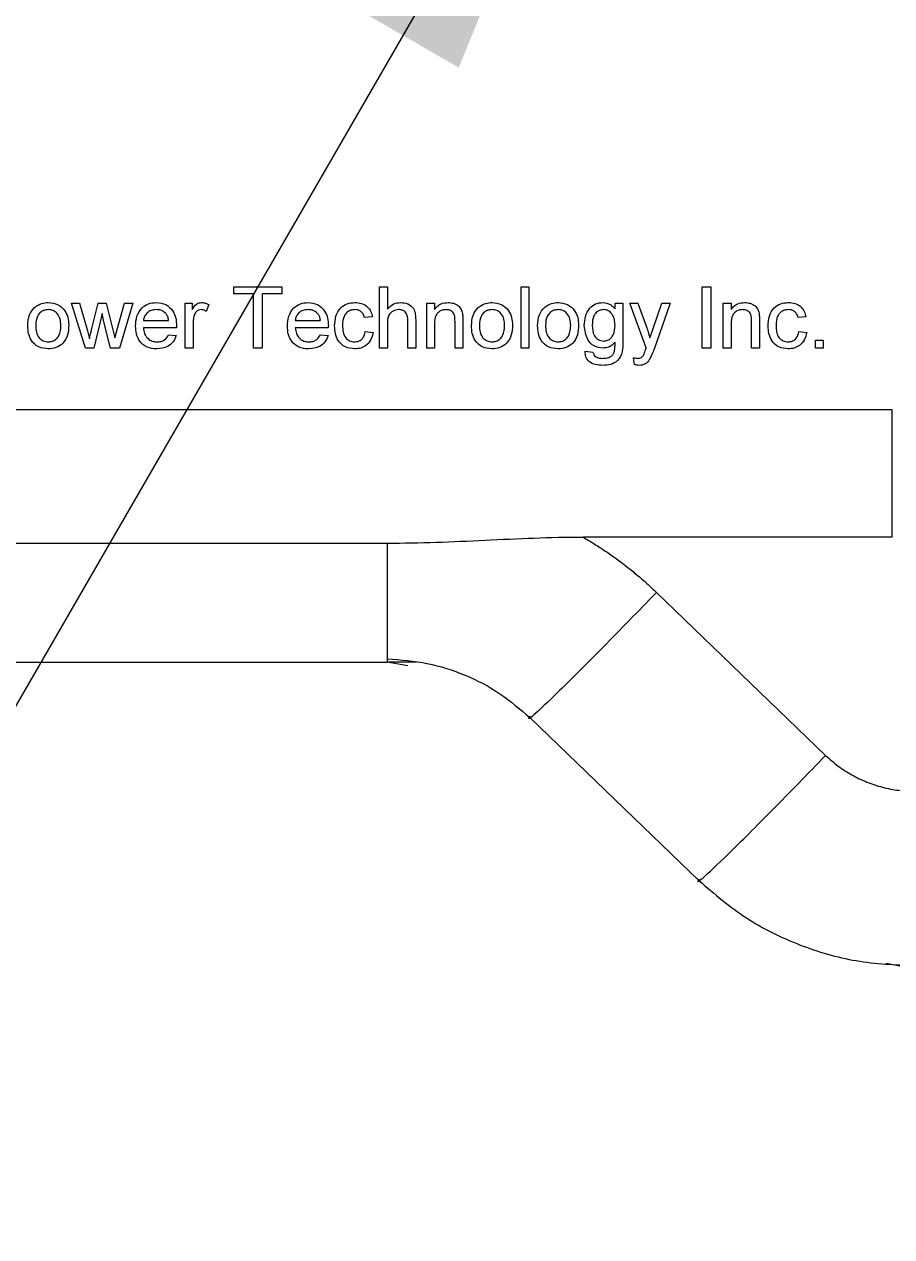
# Model space of a CAD drawing. Header units: inches. Extents: x 0.2 to 38.3, y 0.1 to 29.6.
# Drawn here: x 34.794 to 35.501, y 7.342 to 8.33 of the extents above; entities that cross this region are included whole.
import ezdxf

# ---------------------------------------------------------------- set-up
doc = ezdxf.new("R2010")
doc.units = ezdxf.units.IN
doc.header["$LTSCALE"] = 3.5
doc.header["$MEASUREMENT"] = 0
doc.styles.add('SLDTEXTSTYLE0', font='TXT', dxfattribs={"width": 0.75})
doc.dimstyles.new('SLDDIMSTYLE3', dxfattribs={"dimtxt": 0.401042, "dimasz": 0.385, "dimexe": 0, "dimexo": 0.0625, "dimgap": 0.10026, "dimtad": 0, "dimtih": 1, "dimtoh": 1, "dimrnd": 1e-09, "dimdsep": 46, "dimtxsty": 'SLDTEXTSTYLE0', "dimsah": 1, "dimcen": 0, "dimadec": 0, "dimazin": 2, "dimtfac": 1, "dimtofl": 0, "dimtmove": 0, "dimatfit": 3, "dimfxl": 1, "dimfrac": 2, "dimtolj": 1, "dimtzin": 12, "dimarcsym": 0})

# ---------------------------------------------------------------- blocks, each defined once
blk = doc.blocks.new('_D_6')
at = {"color": 7, "linetype": 'Continuous', "lineweight": 0}
for p, q in [((35.29545, 8.65462), (33.92974, 6.28916)), ((31.41773, 6.3404), (31.29575, 6.3404)), ((31.29575, 6.3404), (31.29575, 5.70319)), ((33.16078, 6.3404), (33.28276, 6.3404)), ((33.28276, 6.3404), (33.28276, 5.70319)), ((33.92974, 6.28916), (33.40474, 6.28916)), ((31.29575, 5.70319), (31.41773, 5.70319)), ((33.28276, 5.70319), (33.16078, 5.70319))]:
    blk.add_line(p, q, dxfattribs=at)
blk.add_solid([(35.29545, 8.65462), (35.05748, 8.34745), (35.14841, 8.29495)], dxfattribs=at)
at = {"color": 7, "linetype": 'Continuous', "lineweight": 0, "char_height": 0.401042, "attachment_point": 1, "style": 'SLDTEXTSTYLE0'}
for s, insert in [('0.28in', (31.85706, 6.9387)), ('%%c', (31.25171, 6.9387)), ('7.1mm', (31.41773, 6.22016))]:
    blk.add_mtext(s, dxfattribs=dict(at, insert=insert))

msp = doc.modelspace()

# ---------------------------------------------------------------- linework, layer by layer
at = {"color": 7, "linetype": 'Continuous', "lineweight": 15}
for p, q in [((34.96525, 8.1163), (35.00435, 8.1163)), ((34.96525, 8.11053), (34.96525, 8.1163)), ((35.00435, 8.1163), (35.00435, 8.11053)), ((35.08384, 8.1163), (35.09025, 8.1163)), ((35.08384, 8.0663), (35.08384, 8.1163)), ((35.09025, 8.1163), (35.09025, 8.09804)), ((35.19922, 8.1163), (35.20563, 8.1163)), ((35.19922, 8.0663), (35.19922, 8.1163)), ((35.20563, 8.1163), (35.20563, 8.0663)), ((35.34666, 8.1163), (35.35371, 8.1163)), ((35.34666, 8.0663), (35.34666, 8.1163)), ((35.35371, 8.1163), (35.35371, 8.0663)), ((34.98127, 8.11053), (34.96525, 8.11053)), ((34.98127, 8.0663), (34.98127, 8.11053)), ((34.98832, 8.11053), (34.98832, 8.0663)), ((35.00435, 8.11053), (34.98832, 8.11053)), ((34.83287, 8.10284), (34.83954, 8.10284)), ((34.84428, 8.0663), (34.83287, 8.10284)), ((34.83954, 8.10284), (34.84565, 8.08154)), ((34.84919, 8.08122), (34.8546, 8.10284)), ((34.85787, 8.0944), (34.85114, 8.0663)), ((34.8546, 8.10284), (34.86123, 8.10284)), ((34.85938, 8.0878), (34.85787, 8.0944)), ((34.86123, 8.10284), (34.86661, 8.08134)), ((34.87003, 8.08159), (34.87618, 8.10284)), ((34.88287, 8.10284), (34.87205, 8.0663)), ((34.87618, 8.10284), (34.88287, 8.10284)), ((34.9255, 8.10284), (34.93127, 8.10284)), ((34.9255, 8.0663), (34.9255, 8.10284)), ((34.93127, 8.10284), (34.93127, 8.09774)), ((34.94473, 8.10177), (34.94273, 8.09621)), ((35.1223, 8.10284), (35.12871, 8.10284)), ((35.1223, 8.0663), (35.1223, 8.10284)), ((35.12871, 8.10284), (35.12871, 8.09774)), ((35.27574, 8.10284), (35.28215, 8.10284)), ((35.27574, 8.09835), (35.27574, 8.10284)), ((35.28215, 8.10284), (35.28215, 8.0717)), ((35.28768, 8.10284), (35.29446, 8.10284)), ((35.30114, 8.06661), (35.28768, 8.10284)), ((35.29446, 8.10284), (35.30163, 8.08278)), ((35.30651, 8.08154), (35.31396, 8.10284)), ((35.32071, 8.10284), (35.30762, 8.06544)), ((35.31396, 8.10284), (35.32071, 8.10284)), ((35.36396, 8.10284), (35.37037, 8.10284)), ((35.36396, 8.0663), (35.36396, 8.10284)), ((35.37037, 8.10284), (35.37037, 8.09774)), ((34.8646, 8.0663), (34.85938, 8.0878)), ((34.89153, 8.08874), (34.91204, 8.08874)), ((34.93191, 8.08571), (34.93191, 8.0663)), ((35.01525, 8.08874), (35.03576, 8.08874)), ((35.07807, 8.09194), (35.07166, 8.0913)), ((35.09025, 8.0859), (35.09025, 8.0663)), ((35.10691, 8.0663), (35.10691, 8.08901)), ((35.11332, 8.08934), (35.11332, 8.0663)), ((35.12871, 8.08589), (35.12871, 8.0663)), ((35.14537, 8.0663), (35.14537, 8.08811)), ((35.15178, 8.08866), (35.15178, 8.0663)), ((35.37037, 8.08589), (35.37037, 8.0663)), ((35.38704, 8.0663), (35.38704, 8.08811)), ((35.39345, 8.08866), (35.39345, 8.0663)), ((35.43127, 8.09194), (35.42486, 8.0913)), ((34.84565, 8.08154), (34.8475, 8.0739)), ((34.86661, 8.08134), (34.86813, 8.07466)), ((34.86813, 8.07466), (34.87003, 8.08159)), ((34.91842, 8.08297), (34.89153, 8.08297)), ((34.91197, 8.0772), (34.91825, 8.07656)), ((35.04214, 8.08297), (35.01525, 8.08297)), ((35.03569, 8.0772), (35.04197, 8.07656)), ((35.0723, 8.07976), (35.07871, 8.07912)), ((35.4255, 8.07976), (35.43191, 8.07912)), ((34.85114, 8.0663), (34.84428, 8.0663)), ((34.87205, 8.0663), (34.8646, 8.0663)), ((34.93191, 8.0663), (34.9255, 8.0663)), ((34.98832, 8.0663), (34.98127, 8.0663)), ((35.09025, 8.0663), (35.08384, 8.0663)), ((35.11332, 8.0663), (35.10691, 8.0663)), ((35.12871, 8.0663), (35.1223, 8.0663)), ((35.15178, 8.0663), (35.14537, 8.0663)), ((35.20563, 8.0663), (35.19922, 8.0663)), ((35.35371, 8.0663), (35.34666, 8.0663)), ((35.37037, 8.0663), (35.36396, 8.0663)), ((35.39345, 8.0663), (35.38704, 8.0663)), ((35.43896, 8.07271), (35.44537, 8.07271)), ((35.43896, 8.0663), (35.43896, 8.07271)), ((35.44537, 8.0663), (35.43896, 8.0663)), ((35.44537, 8.07271), (35.44537, 8.0663)), ((35.25138, 8.06374), (35.25779, 8.06309)), ((35.29153, 8.05292), (35.29089, 8.05851)), ((27.8622, 8.0163), (35.5012, 8.0163)), ((35.5012, 8.0163), (35.5012, 7.91234)), ((28.27322, 7.90739), (35.09018, 7.90739)), ((35.5012, 7.91234), (35.24956, 7.91234)), ((35.30951, 7.8672), (35.44736, 7.73435)), ((28.27322, 7.8103), (35.09018, 7.8103)), ((35.09018, 7.81455), (35.09018, 7.8103)), ((35.10693, 7.80726), (35.09018, 7.8103)), ((35.11395, 7.8103), (35.09018, 7.8103)), ((35.20648, 7.76485), (35.34429, 7.63207))]:
    msp.add_line(p, q, dxfattribs=at)
at = {"color": 155, "linetype": 'Continuous', "lineweight": 15}
msp.add_line((35.4967, 7.56501), (35.52033, 7.5603), dxfattribs=at)
at = {"color": 7, "linetype": 'Continuous', "lineweight": 15}
for points, knots in [([(34.7973, 8.08457), (34.79744, 8.08771), (34.7977, 8.0933), (34.80124, 8.09758), (34.8028, 8.09946)], [0, 0, 0, 0, 0.560969, 1, 1, 1, 1]), ([(34.8028, 8.09946), (34.80469, 8.10078), (34.80808, 8.10313), (34.81218, 8.10337), (34.81398, 8.10348)], [0, 0, 0, 0, 0.559039, 1, 1, 1, 1]), ([(34.81398, 8.09771), (34.81281, 8.09761), (34.81046, 8.0974), (34.8074, 8.0955), (34.80416, 8.09144), (34.80389, 8.08741), (34.80371, 8.08459)], [0, 0, 0, 0, 0.187139, 0.374022, 0.561096, 1, 1, 1, 1]), ([(34.81398, 8.10348), (34.81661, 8.10319), (34.82186, 8.10262), (34.82757, 8.09749), (34.83031, 8.09125), (34.83052, 8.08714), (34.83063, 8.08508)], [0, 0, 0, 0, 0.279553, 0.558604, 0.778992, 1, 1, 1, 1]), ([(34.82422, 8.08478), (34.82414, 8.08652), (34.82399, 8.08999), (34.82173, 8.09442), (34.81809, 8.09726), (34.81535, 8.09756), (34.81398, 8.09771)], [0, 0, 0, 0, 0.281063, 0.560312, 0.780163, 1, 1, 1, 1]), ([(34.88512, 8.08426), (34.88528, 8.08697), (34.88559, 8.09237), (34.88964, 8.09904), (34.89563, 8.10294), (34.89988, 8.1033), (34.902, 8.10348)], [0, 0, 0, 0, 0.280748, 0.559776, 0.779669, 1, 1, 1, 1]), ([(34.90197, 8.09771), (34.90054, 8.09759), (34.89768, 8.09735), (34.89424, 8.09513), (34.89205, 8.09208), (34.8917, 8.08985), (34.89153, 8.08874)], [0, 0, 0, 0, 0.280178, 0.559717, 0.779639, 1, 1, 1, 1]), ([(34.90969, 8.09464), (34.90841, 8.09565), (34.90613, 8.09746), (34.90325, 8.09763), (34.90197, 8.09771)], [0, 0, 0, 0, 0.558494, 1, 1, 1, 1]), ([(34.902, 8.10348), (34.90466, 8.10317), (34.90996, 8.10256), (34.9156, 8.0972), (34.91813, 8.09083), (34.91835, 8.08668), (34.91845, 8.08461)], [0, 0, 0, 0, 0.279362, 0.558398, 0.778884, 1, 1, 1, 1]), ([(34.91204, 8.08874), (34.91187, 8.08996), (34.91158, 8.09213), (34.91026, 8.09388), (34.90969, 8.09464)], [0, 0, 0, 0, 0.5606812, 1, 1, 1, 1]), ([(34.93127, 8.09774), (34.93223, 8.09937), (34.93357, 8.10164), (34.93655, 8.10328), (34.938, 8.10341), (34.93873, 8.10348)], [0, 0, 0, 0, 0.559594, 0.779778, 1, 1, 1, 1]), ([(34.93848, 8.09771), (34.93775, 8.09762), (34.9363, 8.09744), (34.9341, 8.09584), (34.93336, 8.0941), (34.9329, 8.09303)], [0, 0, 0, 0, 0.2802912, 0.5608995, 1, 1, 1, 1]), ([(34.94273, 8.09621), (34.942, 8.09667), (34.94069, 8.0975), (34.93916, 8.09765), (34.93848, 8.09771)], [0, 0, 0, 0, 0.560114, 1, 1, 1, 1]), ([(34.93873, 8.10348), (34.93991, 8.10336), (34.94203, 8.10316), (34.94391, 8.10219), (34.94473, 8.10177)], [0, 0, 0, 0, 0.55955, 1, 1, 1, 1]), ([(35.00884, 8.08426), (35.00899, 8.08697), (35.00931, 8.09237), (35.01336, 8.09904), (35.01934, 8.10294), (35.02359, 8.1033), (35.02572, 8.10348)], [0, 0, 0, 0, 0.280748, 0.559776, 0.779669, 1, 1, 1, 1]), ([(35.02569, 8.09771), (35.02426, 8.09759), (35.0214, 8.09735), (35.01796, 8.09513), (35.01576, 8.09208), (35.01542, 8.08985), (35.01525, 8.08874)], [0, 0, 0, 0, 0.2801949, 0.5597319, 0.7796408, 1, 1, 1, 1]), ([(35.0334, 8.09464), (35.03213, 8.09565), (35.02985, 8.09746), (35.02697, 8.09763), (35.02569, 8.09771)], [0, 0, 0, 0, 0.558514, 1, 1, 1, 1]), ([(35.02572, 8.10348), (35.02837, 8.10317), (35.03368, 8.10256), (35.03932, 8.0972), (35.04185, 8.09083), (35.04206, 8.08668), (35.04217, 8.08461)], [0, 0, 0, 0, 0.279369, 0.558403, 0.778886, 1, 1, 1, 1]), ([(35.03576, 8.08874), (35.03559, 8.08996), (35.03529, 8.09213), (35.03398, 8.09388), (35.0334, 8.09464)], [0, 0, 0, 0, 0.5606674, 1, 1, 1, 1]), ([(35.0473, 8.08443), (35.04746, 8.08708), (35.04779, 8.09238), (35.05139, 8.09921), (35.05744, 8.10286), (35.06161, 8.10327), (35.06369, 8.10348)], [0, 0, 0, 0, 0.280836, 0.559675, 0.779577, 1, 1, 1, 1]), ([(35.06373, 8.09771), (35.06256, 8.09761), (35.06023, 8.09742), (35.05716, 8.09555), (35.05404, 8.09141), (35.05385, 8.08741), (35.05371, 8.0846)], [0, 0, 0, 0, 0.187089, 0.373876, 0.560731, 1, 1, 1, 1]), ([(35.06369, 8.10348), (35.06559, 8.10335), (35.06938, 8.10309), (35.07405, 8.10028), (35.07696, 8.09627), (35.0777, 8.09339), (35.07807, 8.09194)], [0, 0, 0, 0, 0.280272, 0.559439, 0.779532, 1, 1, 1, 1]), ([(35.07166, 8.0913), (35.07134, 8.09229), (35.0707, 8.09427), (35.06862, 8.0964), (35.06618, 8.09755), (35.06455, 8.09766), (35.06373, 8.09771)], [0, 0, 0, 0, 0.280207, 0.559478, 0.779639, 1, 1, 1, 1]), ([(35.09025, 8.09804), (35.09191, 8.09977), (35.09488, 8.10285), (35.0991, 8.10329), (35.10096, 8.10348)], [0, 0, 0, 0, 0.55934, 1, 1, 1, 1]), ([(35.09952, 8.09771), (35.09793, 8.09748), (35.09476, 8.09702), (35.09042, 8.09269), (35.09031, 8.08848), (35.09025, 8.0859)], [0, 0, 0, 0, 0.280204, 0.559322, 1, 1, 1, 1]), ([(35.10691, 8.08901), (35.10687, 8.09023), (35.10677, 8.09266), (35.10522, 8.09586), (35.1024, 8.09752), (35.10048, 8.09765), (35.09952, 8.09771)], [0, 0, 0, 0, 0.281224, 0.559776, 0.779374, 1, 1, 1, 1]), ([(35.10096, 8.10348), (35.10299, 8.10331), (35.10702, 8.10296), (35.11177, 8.0992), (35.11321, 8.09408), (35.11329, 8.09092), (35.11332, 8.08934)], [0, 0, 0, 0, 0.280319, 0.558342, 0.778554, 1, 1, 1, 1]), ([(35.12871, 8.09774), (35.12946, 8.09871), (35.13096, 8.10064), (35.13475, 8.10301), (35.13791, 8.1033), (35.13984, 8.10348)], [0, 0, 0, 0, 0.280562, 0.560809, 1, 1, 1, 1]), ([(35.13805, 8.09771), (35.13698, 8.09762), (35.13484, 8.09744), (35.13193, 8.0959), (35.12887, 8.09221), (35.12877, 8.0885), (35.12871, 8.08589)], [0, 0, 0, 0, 0.187263, 0.374361, 0.560538, 1, 1, 1, 1]), ([(35.14537, 8.08811), (35.14536, 8.08941), (35.14535, 8.09198), (35.14403, 8.09553), (35.1411, 8.09744), (35.13907, 8.09762), (35.13805, 8.09771)], [0, 0, 0, 0, 0.281679, 0.559781, 0.779589, 1, 1, 1, 1]), ([(35.13984, 8.10348), (35.14133, 8.10336), (35.14431, 8.10311), (35.14815, 8.10119), (35.15055, 8.09806), (35.15115, 8.09578), (35.15145, 8.09464)], [0, 0, 0, 0, 0.28022, 0.559972, 0.77964, 1, 1, 1, 1]), ([(35.15145, 8.09464), (35.15157, 8.09353), (35.15178, 8.09154), (35.15178, 8.08954), (35.15178, 8.08866)], [0, 0, 0, 0, 0.559792, 1, 1, 1, 1]), ([(35.15884, 8.08457), (35.15898, 8.08771), (35.15924, 8.0933), (35.16278, 8.09758), (35.16433, 8.09946)], [0, 0, 0, 0, 0.560962, 1, 1, 1, 1]), ([(35.16433, 8.09946), (35.16623, 8.10078), (35.16962, 8.10313), (35.17372, 8.10337), (35.17552, 8.10348)], [0, 0, 0, 0, 0.559039, 1, 1, 1, 1]), ([(35.17552, 8.09771), (35.17435, 8.09761), (35.172, 8.0974), (35.16894, 8.0955), (35.16569, 8.09144), (35.16543, 8.08741), (35.16525, 8.08459)], [0, 0, 0, 0, 0.1871382, 0.3740213, 0.5610945, 1, 1, 1, 1]), ([(35.17552, 8.10348), (35.17815, 8.10319), (35.1834, 8.10262), (35.18911, 8.09749), (35.19184, 8.09125), (35.19206, 8.08714), (35.19217, 8.08508)], [0, 0, 0, 0, 0.279554, 0.558598, 0.778991, 1, 1, 1, 1]), ([(35.18576, 8.08478), (35.18568, 8.08652), (35.18553, 8.08999), (35.18327, 8.09442), (35.17962, 8.09726), (35.17689, 8.09756), (35.17552, 8.09771)], [0, 0, 0, 0, 0.281062, 0.560313, 0.780178, 1, 1, 1, 1]), ([(35.21268, 8.08457), (35.21283, 8.08771), (35.21308, 8.0933), (35.21663, 8.09758), (35.21818, 8.09946)], [0, 0, 0, 0, 0.560962, 1, 1, 1, 1]), ([(35.21818, 8.09946), (35.22008, 8.10078), (35.22347, 8.10313), (35.22756, 8.10337), (35.22937, 8.10348)], [0, 0, 0, 0, 0.559016, 1, 1, 1, 1]), ([(35.22937, 8.09771), (35.22819, 8.09761), (35.22585, 8.0974), (35.22278, 8.0955), (35.21954, 8.09144), (35.21928, 8.08741), (35.21909, 8.08459)], [0, 0, 0, 0, 0.187136, 0.374031, 0.561102, 1, 1, 1, 1]), ([(35.22937, 8.10348), (35.232, 8.10319), (35.23725, 8.10262), (35.24296, 8.09749), (35.24569, 8.09125), (35.24591, 8.08714), (35.24602, 8.08508)], [0, 0, 0, 0, 0.279556, 0.558601, 0.77899, 1, 1, 1, 1]), ([(35.23961, 8.08478), (35.23953, 8.08652), (35.23937, 8.08999), (35.23712, 8.09442), (35.23347, 8.09726), (35.23074, 8.09756), (35.22937, 8.09771)], [0, 0, 0, 0, 0.281067, 0.560321, 0.780175, 1, 1, 1, 1]), ([(35.25074, 8.08468), (35.25093, 8.08719), (35.2513, 8.09221), (35.25445, 8.09868), (35.25972, 8.10286), (35.26369, 8.10327), (35.26568, 8.10348)], [0, 0, 0, 0, 0.280871, 0.560613, 0.78019, 1, 1, 1, 1]), ([(35.26634, 8.09771), (35.26525, 8.09759), (35.26306, 8.09735), (35.26036, 8.09536), (35.25754, 8.09147), (35.25731, 8.08774), (35.25715, 8.08512)], [0, 0, 0, 0, 0.186769, 0.373589, 0.560629, 1, 1, 1, 1]), ([(35.26568, 8.10348), (35.26791, 8.10317), (35.2719, 8.10263), (35.27456, 8.09966), (35.27574, 8.09835)], [0, 0, 0, 0, 0.5584138, 1, 1, 1, 1]), ([(35.27574, 8.08492), (35.27567, 8.08659), (35.27553, 8.08991), (35.27359, 8.09422), (35.27027, 8.09718), (35.26765, 8.09753), (35.26634, 8.09771)], [0, 0, 0, 0, 0.28113, 0.560577, 0.780624, 1, 1, 1, 1]), ([(35.37037, 8.09774), (35.37112, 8.09871), (35.37263, 8.10064), (35.37642, 8.10301), (35.37958, 8.1033), (35.3815, 8.10348)], [0, 0, 0, 0, 0.280562, 0.560809, 1, 1, 1, 1]), ([(35.37972, 8.09771), (35.37865, 8.09762), (35.3765, 8.09744), (35.3736, 8.0959), (35.37054, 8.09221), (35.37044, 8.0885), (35.37037, 8.08589)], [0, 0, 0, 0, 0.187263, 0.374361, 0.560538, 1, 1, 1, 1]), ([(35.38704, 8.08811), (35.38703, 8.08941), (35.38701, 8.09198), (35.3857, 8.09553), (35.38277, 8.09744), (35.38074, 8.09762), (35.37972, 8.09771)], [0, 0, 0, 0, 0.281679, 0.559781, 0.779589, 1, 1, 1, 1]), ([(35.3815, 8.10348), (35.38299, 8.10336), (35.38597, 8.10311), (35.38982, 8.10119), (35.39222, 8.09806), (35.39282, 8.09578), (35.39312, 8.09464)], [0, 0, 0, 0, 0.280219, 0.559969, 0.779635, 1, 1, 1, 1]), ([(35.39312, 8.09464), (35.39324, 8.09353), (35.39345, 8.09154), (35.39345, 8.08954), (35.39345, 8.08866)], [0, 0, 0, 0, 0.55979, 1, 1, 1, 1]), ([(35.4005, 8.08443), (35.40067, 8.08708), (35.40099, 8.09238), (35.4046, 8.09921), (35.41065, 8.10286), (35.41481, 8.10327), (35.4169, 8.10348)], [0, 0, 0, 0, 0.280839, 0.559681, 0.779575, 1, 1, 1, 1]), ([(35.41694, 8.09771), (35.41577, 8.09761), (35.41343, 8.09742), (35.41037, 8.09555), (35.40725, 8.09141), (35.40705, 8.08741), (35.40691, 8.0846)], [0, 0, 0, 0, 0.187088, 0.373889, 0.560733, 1, 1, 1, 1]), ([(35.4169, 8.10348), (35.4188, 8.10335), (35.42258, 8.10309), (35.42726, 8.10028), (35.43017, 8.09627), (35.4309, 8.09339), (35.43127, 8.09194)], [0, 0, 0, 0, 0.280271, 0.559437, 0.779537, 1, 1, 1, 1]), ([(35.42486, 8.0913), (35.42454, 8.09229), (35.4239, 8.09427), (35.42183, 8.0964), (35.41938, 8.09755), (35.41775, 8.09766), (35.41694, 8.09771)], [0, 0, 0, 0, 0.280215, 0.559493, 0.779659, 1, 1, 1, 1]), ([(34.81398, 8.06566), (34.8113, 8.06594), (34.80595, 8.06651), (34.80013, 8.07181), (34.7976, 8.07828), (34.7974, 8.08247), (34.7973, 8.08457)], [0, 0, 0, 0, 0.279617, 0.55837, 0.778858, 1, 1, 1, 1]), ([(34.80371, 8.08459), (34.80378, 8.08283), (34.80394, 8.07931), (34.80609, 8.07474), (34.80983, 8.07188), (34.8126, 8.07158), (34.81398, 8.07143)], [0, 0, 0, 0, 0.28113, 0.560391, 0.780156, 1, 1, 1, 1]), ([(34.83063, 8.08508), (34.83054, 8.08235), (34.83036, 8.07693), (34.82646, 8.07009), (34.82036, 8.0663), (34.81611, 8.06587), (34.81398, 8.06566)], [0, 0, 0, 0, 0.281032, 0.559509, 0.779599, 1, 1, 1, 1]), ([(34.81398, 8.07143), (34.81517, 8.07153), (34.81754, 8.07174), (34.8206, 8.07373), (34.82381, 8.07786), (34.82405, 8.08193), (34.82422, 8.08478)], [0, 0, 0, 0, 0.187046, 0.373952, 0.560987, 1, 1, 1, 1]), ([(34.91845, 8.08461), (34.91845, 8.0843), (34.91844, 8.08375), (34.91843, 8.08321), (34.91842, 8.08297)], [0, 0, 0, 0, 0.559997, 1, 1, 1, 1]), ([(34.9329, 8.09303), (34.93258, 8.09168), (34.932, 8.08927), (34.93194, 8.0868), (34.93191, 8.08571)], [0, 0, 0, 0, 0.559889, 1, 1, 1, 1]), ([(35.04217, 8.08461), (35.04216, 8.0843), (35.04216, 8.08375), (35.04214, 8.08321), (35.04214, 8.08297)], [0, 0, 0, 0, 0.559997, 1, 1, 1, 1]), ([(35.0637, 8.06566), (35.06105, 8.06594), (35.05574, 8.06649), (35.05006, 8.07182), (35.04759, 8.07821), (35.04739, 8.08235), (35.0473, 8.08443)], [0, 0, 0, 0, 0.279592, 0.558344, 0.778835, 1, 1, 1, 1]), ([(35.05371, 8.0846), (35.05377, 8.08286), (35.0539, 8.0794), (35.05571, 8.07476), (35.05938, 8.07185), (35.06211, 8.07157), (35.06348, 8.07143)], [0, 0, 0, 0, 0.281273, 0.560534, 0.780114, 1, 1, 1, 1]), ([(35.17552, 8.06566), (35.17284, 8.06594), (35.16748, 8.06651), (35.16166, 8.07181), (35.15914, 8.07828), (35.15894, 8.08247), (35.15884, 8.08457)], [0, 0, 0, 0, 0.279617, 0.55837, 0.778858, 1, 1, 1, 1]), ([(35.16525, 8.08459), (35.16532, 8.08283), (35.16548, 8.07931), (35.16763, 8.07474), (35.17136, 8.07188), (35.17414, 8.07158), (35.17552, 8.07143)], [0, 0, 0, 0, 0.28113, 0.560382, 0.780158, 1, 1, 1, 1]), ([(35.19217, 8.08508), (35.19208, 8.08235), (35.1919, 8.07693), (35.18799, 8.07009), (35.1819, 8.0663), (35.17765, 8.06587), (35.17552, 8.06566)], [0, 0, 0, 0, 0.281033, 0.559516, 0.779599, 1, 1, 1, 1]), ([(35.17552, 8.07143), (35.17671, 8.07153), (35.17908, 8.07174), (35.18214, 8.07373), (35.18535, 8.07786), (35.18559, 8.08193), (35.18576, 8.08478)], [0, 0, 0, 0, 0.187048, 0.373944, 0.560981, 1, 1, 1, 1]), ([(35.22937, 8.06566), (35.22669, 8.06594), (35.22133, 8.06651), (35.21551, 8.07181), (35.21299, 8.07828), (35.21278, 8.08247), (35.21268, 8.08457)], [0, 0, 0, 0, 0.279615, 0.558374, 0.77886, 1, 1, 1, 1]), ([(35.21909, 8.08459), (35.21917, 8.08283), (35.21932, 8.07931), (35.22148, 8.07474), (35.22521, 8.07188), (35.22798, 8.07158), (35.22937, 8.07143)], [0, 0, 0, 0, 0.28113, 0.560382, 0.780158, 1, 1, 1, 1]), ([(35.24602, 8.08508), (35.24593, 8.08235), (35.24575, 8.07693), (35.24184, 8.07009), (35.23575, 8.0663), (35.2315, 8.06587), (35.22937, 8.06566)], [0, 0, 0, 0, 0.281035, 0.559515, 0.779607, 1, 1, 1, 1]), ([(35.22937, 8.07143), (35.23056, 8.07153), (35.23293, 8.07174), (35.23598, 8.07373), (35.2392, 8.07786), (35.23944, 8.08193), (35.23961, 8.08478)], [0, 0, 0, 0, 0.1870335, 0.3739429, 0.5609805, 1, 1, 1, 1]), ([(35.26598, 8.0663), (35.26345, 8.0666), (35.2584, 8.06721), (35.25203, 8.07433), (35.25123, 8.08076), (35.25074, 8.08468)], [0, 0, 0, 0, 0.2801573, 0.5602121, 1, 1, 1, 1]), ([(35.25715, 8.08512), (35.25731, 8.08204), (35.25754, 8.07743), (35.2619, 8.07273), (35.26492, 8.07229), (35.26643, 8.07207)], [0, 0, 0, 0, 0.499991, 0.750201, 1, 1, 1, 1]), ([(35.26643, 8.07207), (35.26754, 8.07218), (35.26977, 8.07242), (35.2726, 8.07439), (35.27542, 8.07842), (35.27561, 8.08224), (35.27574, 8.08492)], [0, 0, 0, 0, 0.186757, 0.373468, 0.560352, 1, 1, 1, 1]), ([(35.41691, 8.06566), (35.41425, 8.06594), (35.40895, 8.06649), (35.40327, 8.07182), (35.40079, 8.07821), (35.4006, 8.08235), (35.4005, 8.08443)], [0, 0, 0, 0, 0.2795935, 0.5583384, 0.7788337, 1, 1, 1, 1]), ([(35.40691, 8.0846), (35.40698, 8.08286), (35.4071, 8.0794), (35.40892, 8.07476), (35.41258, 8.07185), (35.41532, 8.07157), (35.41669, 8.07143)], [0, 0, 0, 0, 0.281275, 0.560531, 0.780113, 1, 1, 1, 1]), ([(34.8475, 8.0739), (34.84781, 8.07527), (34.84838, 8.07771), (34.84894, 8.08015), (34.84919, 8.08122)], [0, 0, 0, 0, 0.5599955, 1, 1, 1, 1]), ([(34.90235, 8.06566), (34.89964, 8.0659), (34.89425, 8.06639), (34.88822, 8.07149), (34.88545, 8.07793), (34.88523, 8.08215), (34.88512, 8.08426)], [0, 0, 0, 0, 0.279953, 0.558664, 0.778996, 1, 1, 1, 1]), ([(34.89153, 8.08297), (34.89173, 8.08131), (34.89212, 8.07801), (34.8948, 8.07405), (34.89853, 8.07176), (34.90114, 8.07154), (34.90245, 8.07143)], [0, 0, 0, 0, 0.280634, 0.559696, 0.779661, 1, 1, 1, 1]), ([(34.91825, 8.07656), (34.91753, 8.07474), (34.91609, 8.0711), (34.9105, 8.06643), (34.90543, 8.06595), (34.90235, 8.06566)], [0, 0, 0, 0, 0.280617, 0.560838, 1, 1, 1, 1]), ([(34.90245, 8.07143), (34.90355, 8.07149), (34.90576, 8.07162), (34.90954, 8.0732), (34.91105, 8.07568), (34.91197, 8.0772)], [0, 0, 0, 0, 0.281284, 0.561913, 1, 1, 1, 1]), ([(35.02606, 8.06566), (35.02336, 8.0659), (35.01797, 8.06639), (35.01193, 8.07149), (35.00917, 8.07793), (35.00895, 8.08215), (35.00884, 8.08426)], [0, 0, 0, 0, 0.279946, 0.558659, 0.778993, 1, 1, 1, 1]), ([(35.01525, 8.08297), (35.01544, 8.08131), (35.01584, 8.07801), (35.01852, 8.07405), (35.02225, 8.07176), (35.02486, 8.07154), (35.02616, 8.07143)], [0, 0, 0, 0, 0.280633, 0.559684, 0.779662, 1, 1, 1, 1]), ([(35.04197, 8.07656), (35.04125, 8.07474), (35.03981, 8.0711), (35.03421, 8.06643), (35.02915, 8.06595), (35.02606, 8.06566)], [0, 0, 0, 0, 0.280609, 0.560827, 1, 1, 1, 1]), ([(35.02616, 8.07143), (35.02727, 8.07149), (35.02947, 8.07162), (35.03325, 8.0732), (35.03477, 8.07568), (35.03569, 8.0772)], [0, 0, 0, 0, 0.281286, 0.561895, 1, 1, 1, 1]), ([(35.06348, 8.07143), (35.06474, 8.07155), (35.06724, 8.07178), (35.07106, 8.0746), (35.07183, 8.0778), (35.0723, 8.07976)], [0, 0, 0, 0, 0.280899, 0.560899, 1, 1, 1, 1]), ([(35.07871, 8.07912), (35.07823, 8.07709), (35.07729, 8.07304), (35.07339, 8.06854), (35.06859, 8.06601), (35.06533, 8.06578), (35.0637, 8.06566)], [0, 0, 0, 0, 0.2802, 0.559513, 0.77959, 1, 1, 1, 1]), ([(35.30163, 8.08278), (35.30215, 8.08129), (35.30307, 8.07865), (35.30381, 8.07594), (35.30413, 8.07475)], [0, 0, 0, 0, 0.559959, 1, 1, 1, 1]), ([(35.30413, 8.07475), (35.30457, 8.07602), (35.30536, 8.07829), (35.30616, 8.08055), (35.30651, 8.08154)], [0, 0, 0, 0, 0.559995, 1, 1, 1, 1]), ([(35.41669, 8.07143), (35.41794, 8.07155), (35.42045, 8.07178), (35.42427, 8.0746), (35.42503, 8.0778), (35.4255, 8.07976)], [0, 0, 0, 0, 0.280896, 0.560912, 1, 1, 1, 1]), ([(35.43191, 8.07912), (35.43144, 8.07709), (35.4305, 8.07304), (35.42659, 8.06854), (35.4218, 8.06601), (35.41854, 8.06578), (35.41691, 8.06566)], [0, 0, 0, 0, 0.280202, 0.559503, 0.779579, 1, 1, 1, 1]), ([(35.28215, 8.0717), (35.28216, 8.06893), (35.28216, 8.06345), (35.27877, 8.05606), (35.27224, 8.0526), (35.26792, 8.05233), (35.26575, 8.0522)], [0, 0, 0, 0, 0.2819415, 0.5588885, 0.7789417, 1, 1, 1, 1]), ([(35.27574, 8.07079), (35.27418, 8.06935), (35.27139, 8.06677), (35.26763, 8.06644), (35.26598, 8.0663)], [0, 0, 0, 0, 0.559114, 1, 1, 1, 1]), ([(35.27531, 8.06376), (35.27548, 8.06506), (35.27579, 8.0674), (35.27576, 8.06975), (35.27574, 8.07079)], [0, 0, 0, 0, 0.559584, 1, 1, 1, 1]), ([(35.29893, 8.06055), (35.29929, 8.06139), (35.29993, 8.06288), (35.30043, 8.06443), (35.30064, 8.06512)], [0, 0, 0, 0, 0.559761, 1, 1, 1, 1]), ([(35.30064, 8.06512), (35.30074, 8.0654), (35.3009, 8.06589), (35.30107, 8.06639), (35.30114, 8.06661)], [0, 0, 0, 0, 0.560025, 1, 1, 1, 1]), ([(35.30762, 8.06544), (35.30705, 8.06397), (35.30603, 8.06134), (35.30476, 8.05882), (35.3042, 8.05772)], [0, 0, 0, 0, 0.560085, 1, 1, 1, 1]), ([(35.26575, 8.0522), (35.26379, 8.05231), (35.25989, 8.05254), (35.25477, 8.05484), (35.25163, 8.05908), (35.25146, 8.06218), (35.25138, 8.06374)], [0, 0, 0, 0, 0.281003, 0.560787, 0.779842, 1, 1, 1, 1]), ([(35.25779, 8.06309), (35.25797, 8.0623), (35.25827, 8.06088), (35.25935, 8.05991), (35.25982, 8.05949)], [0, 0, 0, 0, 0.560343, 1, 1, 1, 1]), ([(35.25982, 8.05949), (35.26089, 8.05897), (35.26281, 8.05804), (35.26494, 8.05799), (35.26588, 8.05797)], [0, 0, 0, 0, 0.558807, 1, 1, 1, 1]), ([(35.26588, 8.05797), (35.267, 8.05801), (35.26924, 8.05809), (35.27223, 8.05922), (35.27436, 8.06127), (35.275, 8.06293), (35.27531, 8.06376)], [0, 0, 0, 0, 0.280571, 0.559832, 0.779846, 1, 1, 1, 1]), ([(35.29089, 8.05851), (35.29148, 8.05835), (35.29253, 8.05806), (35.29362, 8.058), (35.2941, 8.05797)], [0, 0, 0, 0, 0.560154, 1, 1, 1, 1]), ([(35.2941, 8.05797), (35.29464, 8.05799), (35.29572, 8.05803), (35.29757, 8.05873), (35.29842, 8.05986), (35.29893, 8.06055)], [0, 0, 0, 0, 0.2811326, 0.561494, 1, 1, 1, 1]), ([(35.3042, 8.05772), (35.30365, 8.05686), (35.30257, 8.05514), (35.29972, 8.05269), (35.29707, 8.05238), (35.29545, 8.0522)], [0, 0, 0, 0, 0.28129, 0.561887, 1, 1, 1, 1]), ([(35.29545, 8.0522), (35.29471, 8.05225), (35.29337, 8.05235), (35.29209, 8.05274), (35.29153, 8.05292)], [0, 0, 0, 0, 0.5597134, 1, 1, 1, 1]), ([(35.09018, 7.90739), (35.1035, 7.90739), (35.11679, 7.90764), (35.14334, 7.90851), (35.1566, 7.90912), (35.19637, 7.91104), (35.22289, 7.91234), (35.24956, 7.91234)], [0, 0, 0, 0, 0.25, 0.25, 0.5, 0.5, 1, 1, 1, 1]), ([(35.24956, 7.91234), (35.25266, 7.91051), (35.25885, 7.90684), (35.26787, 7.90095), (35.27667, 7.89479), (35.28524, 7.88834), (35.29358, 7.88159), (35.3017, 7.87457), (35.3069, 7.86966), (35.30951, 7.8672)], [0, 0, 0, 0, 0.143669, 0.286785, 0.429517, 0.572033, 0.714505, 0.857104, 1, 1, 1, 1]), ([(35.30951, 7.8672), (35.29463, 7.85177), (35.27977, 7.83652), (35.26624, 7.8228), (35.25271, 7.80908), (35.24053, 7.79691), (35.2308, 7.78738), (35.22106, 7.77786), (35.21378, 7.77098), (35.2096, 7.76737), (35.20543, 7.76375), (35.20436, 7.76341), (35.2065, 7.76637)], [0, 0, 0, 0, 0.25, 0.25, 0.25, 0.5, 0.5, 0.5, 0.75, 0.75, 0.75, 1, 1, 1, 1]), ([(35.09018, 7.81306), (35.10113, 7.81223), (35.12284, 7.81058), (35.15388, 7.80051), (35.18252, 7.78579), (35.19854, 7.77179), (35.20648, 7.76485)], [0, 0, 0, 0, 0.255241, 0.50641, 0.755587, 1, 1, 1, 1]), ([(35.34425, 7.63352), (35.34216, 7.63061), (35.34326, 7.63099), (35.34746, 7.63462), (35.35165, 7.63825), (35.35895, 7.64514), (35.36869, 7.65466), (35.37843, 7.66419), (35.3906, 7.67634), (35.40412, 7.69004), (35.41764, 7.70373), (35.4325, 7.71896), (35.44736, 7.73435)], [0, 0, 0, 0, 0.25, 0.25, 0.25, 0.5, 0.5, 0.5, 0.75, 0.75, 0.75, 1, 1, 1, 1]), ([(35.44736, 7.73435), (35.44901, 7.73282), (35.45229, 7.72978), (35.45756, 7.72563), (35.46305, 7.72182), (35.46879, 7.71837), (35.47477, 7.71529), (35.48299, 7.71169), (35.49365, 7.70819), (35.50687, 7.70555), (35.51583, 7.70523), (35.52033, 7.70506)], [0, 0, 0, 0, 0.083678, 0.166749, 0.249559, 0.332458, 0.415793, 0.499908, 0.666657, 0.832446, 1, 1, 1, 1]), ([(35.34429, 7.63207), (35.35673, 7.62147), (35.38155, 7.60033), (35.42545, 7.57885), (35.47208, 7.56505), (35.50422, 7.56373), (35.52033, 7.56306)], [0, 0, 0, 0, 0.252109, 0.502753, 0.750723, 1, 1, 1, 1])]:
    msp.add_open_spline(points, degree=3, knots=knots, dxfattribs=at)
at = {"color": 155, "linetype": 'Continuous', "lineweight": 15}
msp.add_open_spline([(35.09018, 7.90739), (35.09018, 7.89366), (35.09018, 7.8662), (35.09018, 7.83564), (35.09018, 7.8176), (35.09018, 7.81521), (35.09018, 7.81455)], degree=3, knots=[0, 0, 0, 0, 0.29623, 0.592461, 0.888691, 1, 1, 1, 1], dxfattribs=at)

# ---------------------------------------------------------------- dimensions: what is measured, and where the dimension line sits
at = {"color": 7, "linetype": 'Continuous', "lineweight": 0}
dim = msp.add_diameter_dim_2p(p1=(35.43595, 8.89798), p2=(35.29545, 8.65462), dimstyle='SLDDIMSTYLE3', dxfattribs=at)
dim.commit()
dim.dimension.update_dxf_attribs({"geometry": '_D_6', "text_midpoint": (32.28925, 6.28916), "dimtype": 163})

doc.saveas('drawing.dxf')
